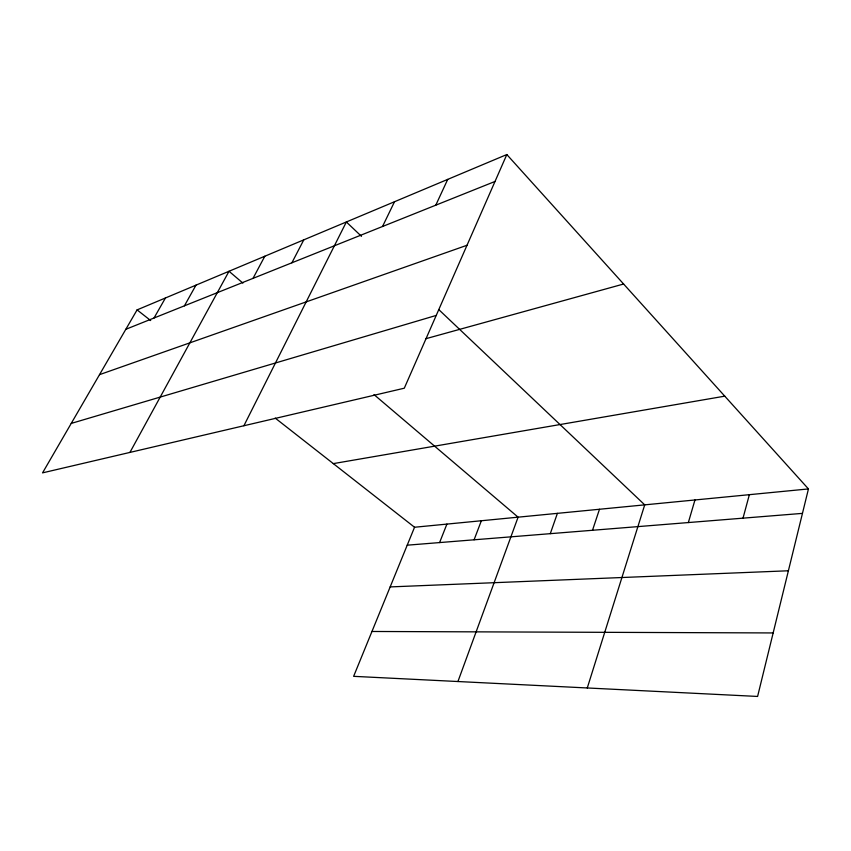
<?xml version="1.0" encoding="UTF-8"?>
<svg xmlns="http://www.w3.org/2000/svg" width="851" height="851" viewBox="0 0 851 851"><rect width="100%" height="100%" fill="white"/><g stroke="black" fill="none" stroke-linecap="round" stroke-linejoin="round"><path stroke-width="1.28" d="M808.45 488.931L757.592 696.448L353.633 676.332L414.543 527.248L808.45 488.931L506.824 154.552L137.085 309.892L42.55 472.869L404.289 388.205L506.824 154.552M743.019 518.153L749.359 494.676M688.342 522.557L694.959 499.973M587.275 687.97L644.718 504.856L438.871 309.69M592.509 530.269L599.487 509.26M550.289 533.673L557.394 513.355M457.934 681.523L518.099 517.174L374.014 394.609M474.092 539.8L481.358 520.748M439.595 542.576L446.903 524.099M435.786 205.176L447.722 179.38M382.524 226.504L394.513 201.74M243.897 425.745L346.357 221.973L361.484 236.323M291.882 262.799L303.796 239.854M253.013 278.362L264.821 256.225M129.937 452.413L229.015 271.267L242.897 283.085M184.422 305.828L195.985 285.149M154.02 318.008L165.434 297.988M125.831 329.294L495.027 181.454M99.524 374.653L467.008 245.269M71.239 423.415L436.223 315.423M425.553 338.794L623.613 284.021M333.326 463.614L724.765 396.162M407.214 545.183L802.461 513.376M390.162 586.913L788.388 570.776M371.961 631.474L773.155 632.942M137.085 309.892L150.691 320.55M275.213 418.096L414.543 527.248"/></g></svg>
